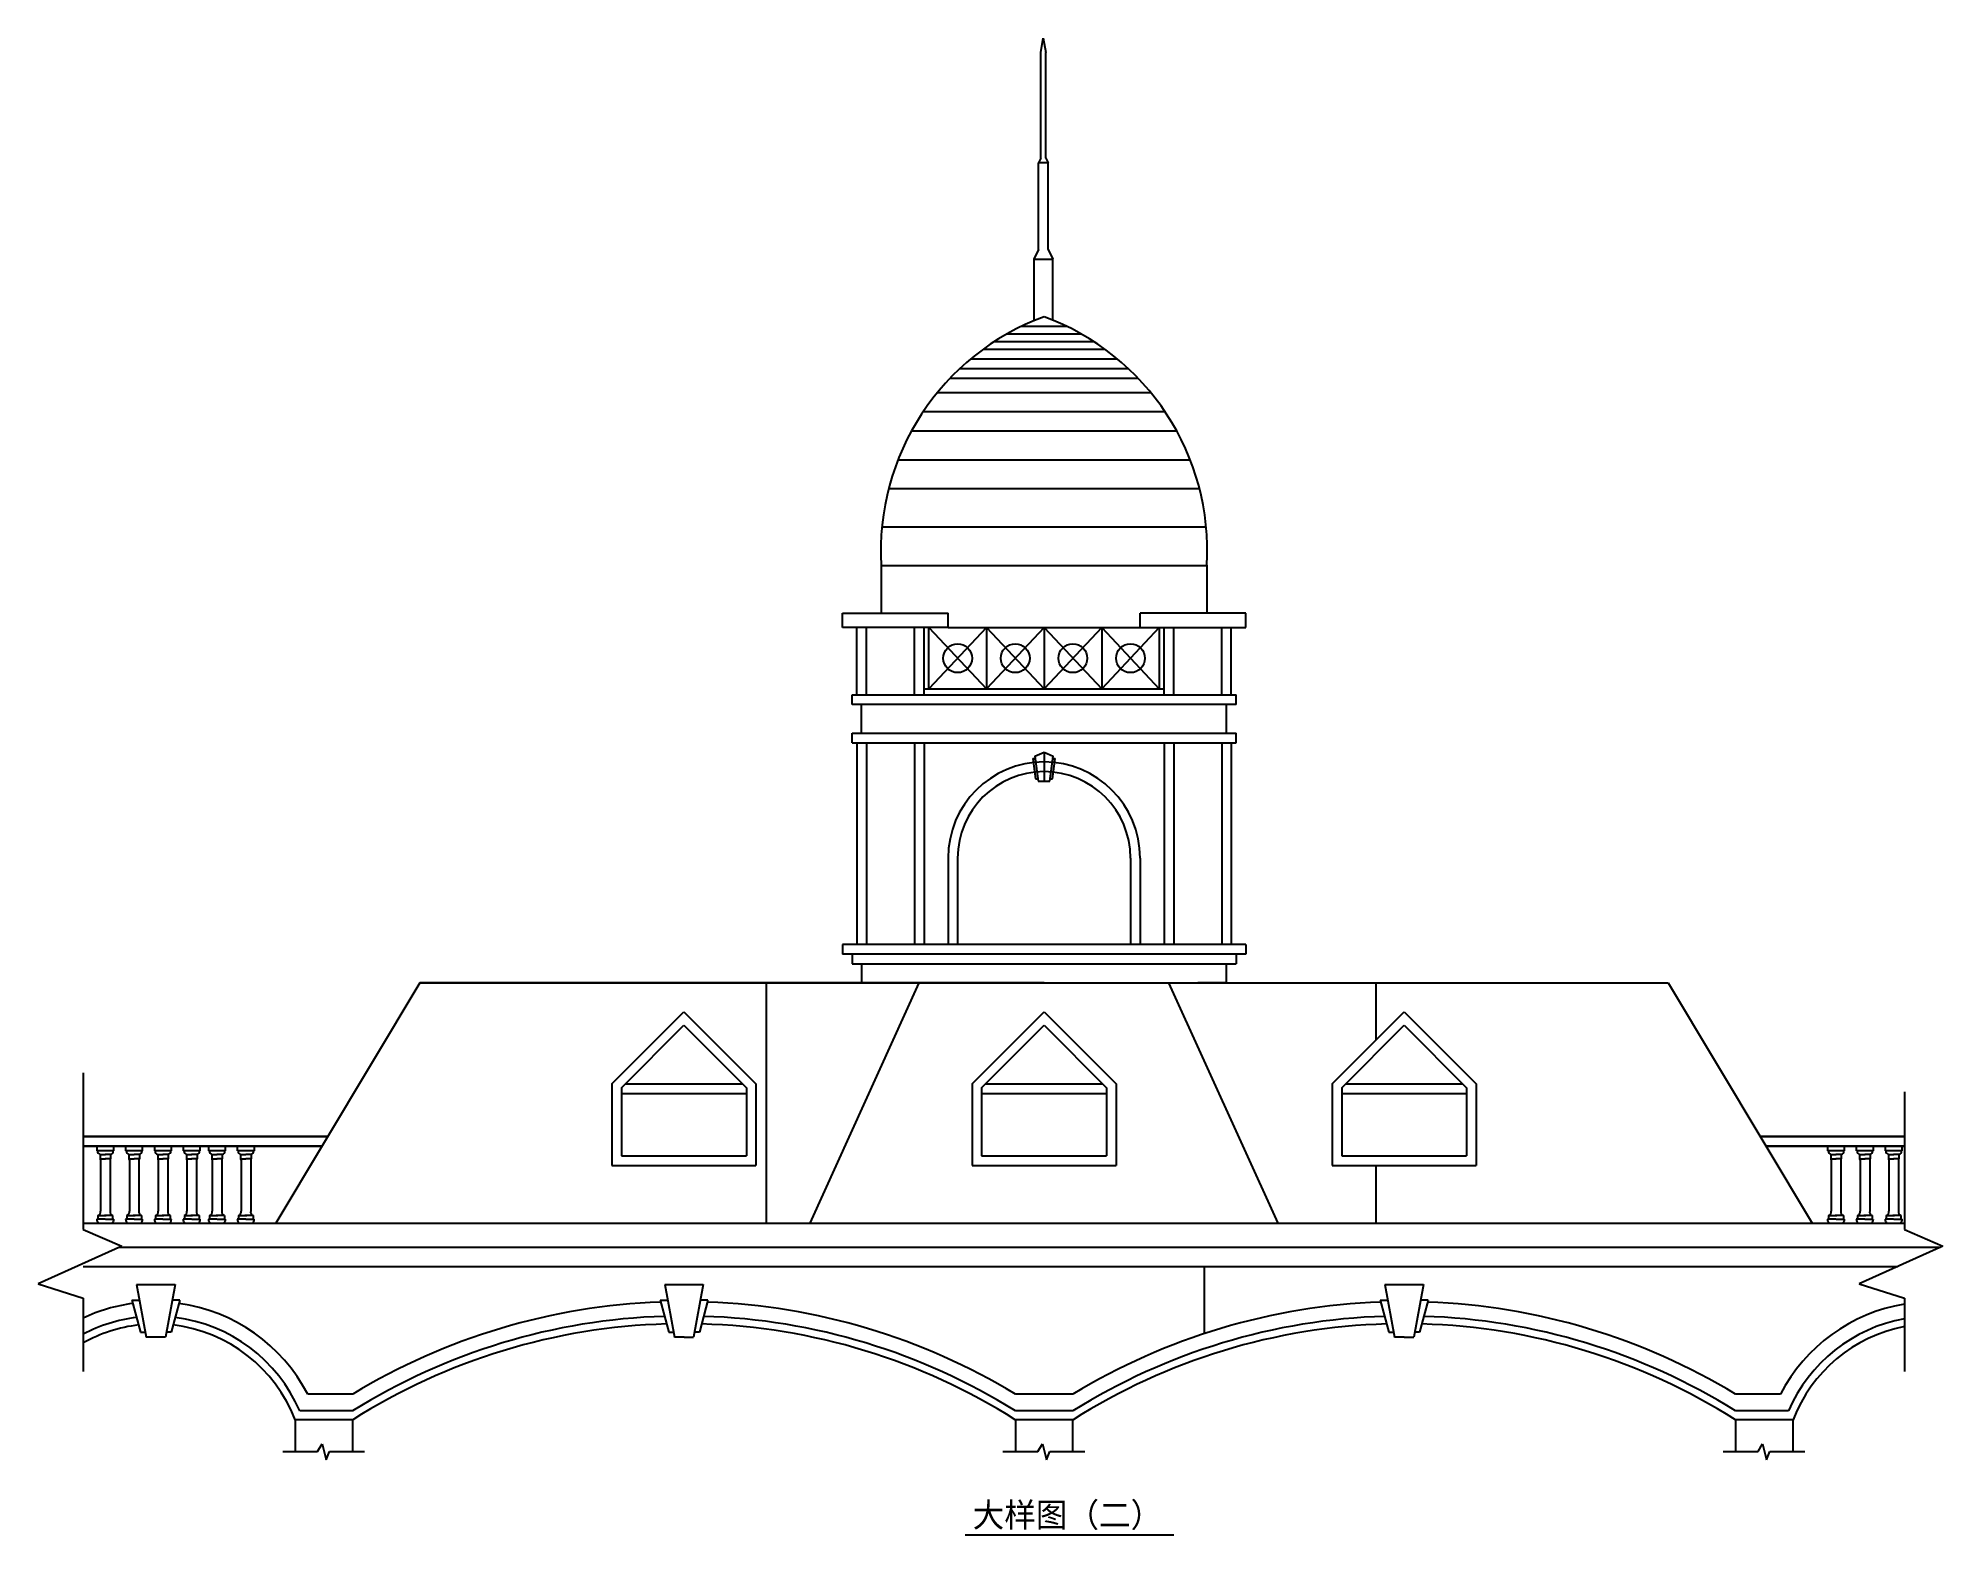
# Model space of a CAD drawing. Header units: metres. Extents: x 51 to 19887, y -717 to 14864.
import ezdxf

# ---------------------------------------------------------------- set-up
doc = ezdxf.new("R2010")
doc.units = ezdxf.units.M
for name, color, linetype in [('AXIS', 3, 'Continuous'), ('PUB_TEXT', 7, 'Continuous'), ('WALL', 4, 'Continuous'), ('填充', 6, 'Continuous'), ('屋面', 4, 'Continuous'), ('柱', 7, 'Continuous'), ('框架梁', 4, 'Continuous')]:
    doc.layers.add(name, color=color, linetype=linetype)

msp = doc.modelspace()

# ---------------------------------------------------------------- hatches: boundary and pattern name
at = {"layer": '填充'}
h = msp.add_hatch(dxfattribs=at)
h.set_pattern_fill('AR-B816', scale=30)
h.paths.add_polyline_path([(6532.51, 1706.33), (6527.58, 1724.39), (6606.74, 1724.39), (6576.27, 1890.46), (6777.25, 1890.46), (6777.25, 2078.1), (1276.75, 2078.1), (1276.75, 1890.46), (1477.73, 1890.46), (1447.26, 1724.39), (1526.42, 1724.39), (1517.5, 1691.77, -0.24), (2858.59, 747.07), (3326.75, 747.07, -0.13)])
h = msp.add_hatch(dxfattribs=at)
h.set_pattern_fill('AR-B816', scale=30)
h.paths.add_polyline_path([(14032.51, 1706.33), (14027.58, 1724.39), (14106.74, 1724.39), (14076.27, 1890.46), (14277.25, 1890.46), (14277.25, 2078.1), (6777.25, 2078.1), (6777.25, 1890.46), (6978.23, 1890.46), (6947.76, 1724.39), (7026.92, 1724.39), (7021.98, 1706.33, -0.13), (10227.75, 747.07), (10827.75, 747.07, -0.13)])
h = msp.add_hatch(dxfattribs=at)
h.set_pattern_fill('AR-B816', scale=30)
h.paths.add_polyline_path([(19535.99, 1691.77), (19527.08, 1724.39), (19606.24, 1724.39), (19575.77, 1890.46), (19776.75, 1890.46), (19776.75, 2078.1), (14277.25, 2078.1), (14277.25, 1890.46), (14478.23, 1890.46), (14447.76, 1724.39), (14526.92, 1724.39), (14521.98, 1706.33, -0.13), (17726.75, 747.07), (18194.9, 747.07, -0.24)])
at = {"layer": '屋面'}
h = msp.add_hatch(dxfattribs=at)
h.set_pattern_fill('AR-RSHKE', scale=50)
h.paths.add_polyline_path([(4026.75, 5028.52), (9226.75, 5028.52), (8089.25, 2528.52), (2526.75, 2528.52)])
h.paths.add_polyline_path([(6026.75, 3128.52), (7526.75, 3128.52), (7526.75, 3978.52), (6776.75, 4728.52), (6026.75, 3978.52)])
h = msp.add_hatch(dxfattribs=at)
h.set_pattern_fill('AR-RSHKE', scale=50)
h.paths.add_polyline_path([(11826.75, 5028.52), (9226.75, 5028.52), (8089.25, 2528.52), (12964.25, 2528.52)])
h.paths.add_polyline_path([(11276.75, 3128.52), (9776.75, 3128.52), (9776.75, 3978.52), (10526.75, 4728.52), (11276.75, 3978.52)])
h = msp.add_hatch(dxfattribs=at)
h.set_pattern_fill('AR-RSHKE', scale=50)
h.paths.add_polyline_path([(17026.75, 5028.52), (11826.75, 5028.52), (12964.25, 2528.52), (18526.75, 2528.52)])
h.paths.add_polyline_path([(15026.75, 3128.52), (13526.75, 3128.52), (13526.75, 3978.52), (14276.75, 4728.52), (15026.75, 3978.52)])

# ---------------------------------------------------------------- linework, layer by layer
for p, q in [((10493.55, 14714.2), (10518.55, 14864.2)), ((10493.55, 13614.2), (10493.55, 14714.2)), ((10518.55, 14864.2), (10543.55, 14714.2)), ((10518.55, 14864.2), (10518.55, 14864.2)), ((10543.55, 13614.2), (10543.55, 14714.2)), ((10493.55, 13614.2), (10468.55, 13564.2)), ((10568.55, 13564.2), (10468.55, 13564.2)), ((10468.55, 12664.2), (10468.55, 13564.2)), ((10543.55, 13614.2), (10568.55, 13564.2)), ((10568.55, 12664.2), (10568.55, 13564.2)), ((10468.55, 12664.2), (10418.55, 12564.2)), ((10418.55, 12564.2), (10418.55, 11920.79)), ((10418.55, 12564.2), (10618.55, 12564.2)), ((10568.55, 12664.2), (10618.55, 12564.2)), ((10618.55, 11927.76), (10618.55, 12564.2)), ((9526.75, 8728.52), (11526.75, 8728.52)), ((10410.08, 7364.03), (10434.35, 7364.03)), ((10410.08, 7364.03), (10438.88, 7151.52)), ((10430.75, 7388.03), (10526.75, 7429.52)), ((10430.75, 7388.03), (10466.75, 7127.52)), ((10526.75, 7429.52), (10622.75, 7388.03)), ((10526.75, 7429.52), (10526.75, 7127.52)), ((10586.75, 7127.52), (10622.75, 7388.03)), ((10614.62, 7151.52), (10643.42, 7364.03)), ((10619.15, 7364.03), (10643.42, 7364.03)), ((10438.88, 7151.52), (10463.15, 7151.52)), ((10590.35, 7151.52), (10614.62, 7151.52)), ((10466.75, 7127.52), (10586.75, 7127.52)), ((4026.75, 5028.52), (2526.75, 2528.52)), ((10526.75, 5028.52), (4026.75, 5028.52)), ((4026.75, 5028.52), (17026.75, 5028.52)), ((8089.25, 2528.52), (9226.75, 5028.52)), ((12964.25, 2528.52), (11826.75, 5028.52)), ((17026.75, 5028.52), (18526.75, 2528.52)), ((6026.75, 3978.52), (6776.75, 4728.52)), ((6126.75, 3937.1), (6776.75, 4587.1)), ((6776.75, 4728.52), (7526.75, 3978.52)), ((6776.75, 4587.1), (7426.75, 3937.1)), ((9776.75, 3978.52), (10526.75, 4728.52)), ((9876.75, 3937.1), (10526.75, 4587.1)), ((10526.75, 4728.52), (11276.75, 3978.52)), ((10526.75, 4587.1), (11176.75, 3937.1)), ((13526.75, 3978.52), (14276.75, 4728.52)), ((13626.75, 3937.1), (14276.75, 4587.1)), ((14276.75, 4728.52), (15026.75, 3978.52)), ((14276.75, 4587.1), (14926.75, 3937.1)), ((6026.75, 3978.52), (6026.75, 3128.52)), ((6168.17, 3978.52), (7385.33, 3978.52)), ((7526.75, 3978.52), (7526.75, 3128.52)), ((9776.75, 3978.52), (9776.75, 3128.52)), ((9918.17, 3978.52), (11135.33, 3978.52)), ((11276.75, 3978.52), (11276.75, 3128.52)), ((13526.75, 3978.52), (13526.75, 3128.52)), ((13668.17, 3978.52), (14885.33, 3978.52)), ((15026.75, 3978.52), (15026.75, 3128.52)), ((6126.75, 3937.1), (6126.75, 3228.52)), ((6126.75, 3878.52), (7426.75, 3878.52)), ((7426.75, 3937.1), (7426.75, 3228.52)), ((9876.75, 3937.1), (9876.75, 3228.52)), ((9876.75, 3878.52), (11176.75, 3878.52)), ((11176.75, 3937.1), (11176.75, 3228.52)), ((13626.75, 3937.1), (13626.75, 3228.52)), ((13626.75, 3878.52), (14926.75, 3878.52)), ((14926.75, 3937.1), (14926.75, 3228.52)), ((521.03, 3428.52), (3066.75, 3428.52)), ((17986.75, 3428.52), (19485.77, 3428.52)), ((521.03, 3328.52), (3006.75, 3328.52)), ((664.74, 3279.9), (664.74, 3327.89)), ((836.14, 3279.9), (664.74, 3279.9)), ((836.14, 3328.87), (665.72, 3328.87)), ((696.88, 3242.68), (696.88, 3198.97)), ((696.88, 3198.97), (752.71, 3198.97)), ((696.99, 3242.68), (752.71, 3242.68)), ((701.22, 3188.05), (701.22, 2654.1)), ((805.68, 3242.68), (749.95, 3242.68)), ((805.78, 3198.97), (749.95, 3198.97)), ((801.44, 3188.05), (801.44, 2654.1)), ((805.78, 3242.68), (805.78, 3198.97)), ((836.14, 3328.87), (836.14, 3279.9)), ((964.74, 3279.9), (964.74, 3327.89)), ((1136.14, 3279.9), (964.74, 3279.9)), ((1136.14, 3328.87), (965.72, 3328.87)), ((996.88, 3242.68), (996.88, 3198.97)), ((996.88, 3198.97), (1052.71, 3198.97)), ((996.99, 3242.68), (1052.71, 3242.68)), ((1001.22, 3188.05), (1001.22, 2654.1)), ((1105.68, 3242.68), (1049.95, 3242.68)), ((1105.78, 3198.97), (1049.95, 3198.97)), ((1101.44, 3188.05), (1101.44, 2654.1)), ((1105.78, 3242.68), (1105.78, 3198.97)), ((1136.14, 3328.87), (1136.14, 3279.9)), ((1264.74, 3279.9), (1264.74, 3327.89)), ((1436.14, 3279.9), (1264.74, 3279.9)), ((1436.14, 3328.87), (1265.72, 3328.87)), ((1296.88, 3242.68), (1296.88, 3198.97)), ((1296.88, 3198.97), (1352.71, 3198.97)), ((1296.99, 3242.68), (1352.71, 3242.68)), ((1301.22, 3188.05), (1301.22, 2654.1)), ((1405.68, 3242.68), (1349.95, 3242.68)), ((1405.78, 3198.97), (1349.95, 3198.97)), ((1401.44, 3188.05), (1401.44, 2654.1)), ((1405.78, 3242.68), (1405.78, 3198.97)), ((1436.14, 3328.87), (1436.14, 3279.9)), ((1564.74, 3279.9), (1564.74, 3327.89)), ((1736.14, 3279.9), (1564.74, 3279.9)), ((1736.14, 3328.87), (1565.72, 3328.87)), ((1596.88, 3242.68), (1596.88, 3198.97)), ((1596.88, 3198.97), (1652.71, 3198.97)), ((1596.99, 3242.68), (1652.71, 3242.68)), ((1601.22, 3188.05), (1601.22, 2654.1)), ((1705.68, 3242.68), (1649.95, 3242.68)), ((1705.78, 3198.97), (1649.95, 3198.97)), ((1701.44, 3188.05), (1701.44, 2654.1)), ((1705.78, 3242.68), (1705.78, 3198.97)), ((1736.14, 3328.87), (1736.14, 3279.9)), ((1827.84, 3279.9), (1827.84, 3327.89)), ((1999.24, 3279.9), (1827.84, 3279.9)), ((1999.24, 3328.87), (1828.82, 3328.87)), ((1859.98, 3242.68), (1859.98, 3198.97)), ((1859.98, 3198.97), (1915.81, 3198.97)), ((1860.09, 3242.68), (1915.81, 3242.68)), ((1864.32, 3188.05), (1864.32, 2654.1)), ((1968.78, 3242.68), (1913.05, 3242.68)), ((1968.88, 3198.97), (1913.05, 3198.97)), ((1964.54, 3188.05), (1964.54, 2654.1)), ((1968.88, 3242.68), (1968.88, 3198.97)), ((1999.24, 3328.87), (1999.24, 3279.9)), ((2127.84, 3279.9), (2127.84, 3327.89)), ((2299.24, 3279.9), (2127.84, 3279.9)), ((2299.24, 3328.87), (2128.82, 3328.87)), ((2159.98, 3242.68), (2159.98, 3198.97)), ((2159.98, 3198.97), (2215.81, 3198.97)), ((2160.09, 3242.68), (2215.81, 3242.68)), ((2164.32, 3188.05), (2164.32, 2654.1)), ((2268.78, 3242.68), (2213.05, 3242.68)), ((2268.88, 3198.97), (2213.05, 3198.97)), ((2264.54, 3188.05), (2264.54, 2654.1)), ((2268.88, 3242.68), (2268.88, 3198.97)), ((2299.24, 3328.87), (2299.24, 3279.9)), ((6126.75, 3228.52), (7426.75, 3228.52)), ((9876.75, 3228.52), (11176.75, 3228.52)), ((13626.75, 3228.52), (14926.75, 3228.52)), ((18046.75, 3328.52), (19485.77, 3328.52)), ((18687.76, 3279.9), (18687.76, 3327.89)), ((18859.16, 3279.9), (18687.76, 3279.9)), ((18859.16, 3328.87), (18688.74, 3328.87)), ((18719.9, 3242.68), (18719.9, 3198.97)), ((18719.9, 3198.97), (18775.73, 3198.97)), ((18720.01, 3242.68), (18775.73, 3242.68)), ((18724.24, 3188.05), (18724.24, 2654.1)), ((18828.7, 3242.68), (18772.97, 3242.68)), ((18828.8, 3198.97), (18772.97, 3198.97)), ((18824.46, 3188.05), (18824.46, 2654.1)), ((18828.8, 3242.68), (18828.8, 3198.97)), ((18859.16, 3328.87), (18859.16, 3279.9)), ((18987.76, 3279.9), (18987.76, 3327.89)), ((19159.16, 3279.9), (18987.76, 3279.9)), ((19159.16, 3328.87), (18988.74, 3328.87)), ((19019.9, 3242.68), (19019.9, 3198.97)), ((19019.9, 3198.97), (19075.73, 3198.97)), ((19020.01, 3242.68), (19075.73, 3242.68)), ((19024.24, 3188.05), (19024.24, 2654.1)), ((19128.7, 3242.68), (19072.97, 3242.68)), ((19128.8, 3198.97), (19072.97, 3198.97)), ((19124.46, 3188.05), (19124.46, 2654.1)), ((19128.8, 3242.68), (19128.8, 3198.97)), ((19159.16, 3328.87), (19159.16, 3279.9)), ((19287.76, 3279.9), (19287.76, 3327.89)), ((19459.16, 3279.9), (19287.76, 3279.9)), ((19459.16, 3328.87), (19288.74, 3328.87)), ((19319.9, 3242.68), (19319.9, 3198.97)), ((19319.9, 3198.97), (19375.73, 3198.97)), ((19320.01, 3242.68), (19375.73, 3242.68)), ((19324.24, 3188.05), (19324.24, 2654.1)), ((19428.7, 3242.68), (19372.97, 3242.68)), ((19428.8, 3198.97), (19372.97, 3198.97)), ((19424.46, 3188.05), (19424.46, 2654.1)), ((19428.8, 3242.68), (19428.8, 3198.97)), ((19459.16, 3328.87), (19459.16, 3279.9)), ((6026.75, 3128.52), (7526.75, 3128.52)), ((9776.75, 3128.52), (11276.75, 3128.52)), ((13526.75, 3128.52), (15026.75, 3128.52)), ((674.01, 2607.49), (760.08, 2607.49)), ((674.02, 2607.49), (674.02, 2568.13)), ((827.28, 2607.49), (741.21, 2607.49)), ((827.27, 2607.49), (827.27, 2568.13)), ((974.01, 2607.49), (1060.08, 2607.49)), ((974.02, 2607.49), (974.02, 2568.13)), ((1127.28, 2607.49), (1041.21, 2607.49)), ((1127.27, 2607.49), (1127.27, 2568.13)), ((1274.01, 2607.49), (1360.08, 2607.49)), ((1274.02, 2607.49), (1274.02, 2568.13)), ((1427.28, 2607.49), (1341.21, 2607.49)), ((1427.27, 2607.49), (1427.27, 2568.13)), ((1574.01, 2607.49), (1660.08, 2607.49)), ((1574.02, 2607.49), (1574.02, 2568.13)), ((1727.28, 2607.49), (1641.21, 2607.49)), ((1727.27, 2607.49), (1727.27, 2568.13)), ((1837.11, 2607.49), (1923.18, 2607.49)), ((1837.12, 2607.49), (1837.12, 2568.13)), ((1990.38, 2607.49), (1904.31, 2607.49)), ((1990.37, 2607.49), (1990.37, 2568.13)), ((2137.11, 2607.49), (2223.18, 2607.49)), ((2137.12, 2607.49), (2137.12, 2568.13)), ((2290.38, 2607.49), (2204.31, 2607.49)), ((2290.37, 2607.49), (2290.37, 2568.13)), ((18697.03, 2607.49), (18783.1, 2607.49)), ((18697.04, 2607.49), (18697.04, 2568.13)), ((18850.3, 2607.49), (18764.23, 2607.49)), ((18850.29, 2607.49), (18850.29, 2568.13)), ((18997.03, 2607.49), (19083.1, 2607.49)), ((18997.04, 2607.49), (18997.04, 2568.13)), ((19150.3, 2607.49), (19064.23, 2607.49)), ((19150.29, 2607.49), (19150.29, 2568.13)), ((19297.03, 2607.49), (19383.1, 2607.49)), ((19297.04, 2607.49), (19297.04, 2568.13)), ((19450.3, 2607.49), (19364.23, 2607.49)), ((19450.29, 2607.49), (19450.29, 2568.13)), ((521.03, 2528.52), (19485.77, 2528.52)), ((749.96, 2567.63), (661.94, 2567.63)), ((751.33, 2567.63), (839.35, 2567.63)), ((1049.96, 2567.63), (961.94, 2567.63)), ((1051.33, 2567.63), (1139.35, 2567.63)), ((1349.96, 2567.63), (1261.94, 2567.63)), ((1351.33, 2567.63), (1439.35, 2567.63)), ((1649.96, 2567.63), (1561.94, 2567.63)), ((1651.33, 2567.63), (1739.35, 2567.63)), ((1913.06, 2567.63), (1825.04, 2567.63)), ((1914.43, 2567.63), (2002.45, 2567.63)), ((2213.06, 2567.63), (2125.04, 2567.63)), ((2214.43, 2567.63), (2302.45, 2567.63)), ((18772.98, 2567.63), (18684.96, 2567.63)), ((18774.35, 2567.63), (18862.37, 2567.63)), ((19072.98, 2567.63), (18984.96, 2567.63)), ((19074.35, 2567.63), (19162.37, 2567.63)), ((19372.98, 2567.63), (19284.96, 2567.63)), ((19374.35, 2567.63), (19462.37, 2567.63)), ((899.25, 2278.52), (19862.04, 2278.52)), ((1075.77, 1890.46), (1176.75, 1340.06)), ((1075.77, 1890.46), (1477.73, 1890.46)), ((1477.73, 1890.46), (1376.75, 1340.06)), ((6576.27, 1890.46), (6978.23, 1890.46)), ((6576.27, 1890.46), (6677.25, 1340.06)), ((6978.23, 1890.46), (6877.25, 1340.06)), ((14076.27, 1890.46), (14478.23, 1890.46)), ((14076.27, 1890.46), (14177.25, 1340.06)), ((14478.23, 1890.46), (14377.25, 1340.06)), ((1027.08, 1724.39), (1117.21, 1394.62)), ((1027.08, 1724.39), (1104.47, 1724.39)), ((1526.42, 1724.39), (1436.29, 1394.62)), ((1526.42, 1724.39), (1449.03, 1724.39)), ((6527.58, 1724.39), (6617.71, 1394.62)), ((6527.58, 1724.39), (6604.97, 1724.39)), ((7026.92, 1724.39), (6936.78, 1394.62)), ((7026.92, 1724.39), (6949.53, 1724.39)), ((14027.58, 1724.39), (14117.71, 1394.62)), ((14027.58, 1724.39), (14104.97, 1724.39)), ((14526.92, 1724.39), (14436.78, 1394.62)), ((14526.92, 1724.39), (14449.53, 1724.39)), ((1117.21, 1394.62), (1168.6, 1394.62)), ((1436.29, 1394.62), (1384.89, 1394.62)), ((6617.71, 1394.62), (6669.1, 1394.62)), ((6936.78, 1394.62), (6885.39, 1394.62)), ((14117.71, 1394.62), (14169.1, 1394.62)), ((14436.78, 1394.62), (14385.39, 1394.62)), ((1376.75, 1340.06), (1176.75, 1340.06)), ((6777.25, 1340.06), (6677.25, 1340.06)), ((6777.25, 1340.06), (6877.25, 1340.06)), ((14277.25, 1340.06), (14177.25, 1340.06)), ((14277.25, 1340.06), (14377.25, 1340.06)), ((3326.75, 747.07), (2858.59, 747.07)), ((10827.75, 747.07), (10227.75, 747.07)), ((18194.9, 747.07), (17726.75, 747.07)), ((3326.75, 480.12), (2726.75, 480.12)), ((3326.75, 573.31), (2775.17, 573.31)), ((10827.75, 573.31), (10227.75, 573.31)), ((10827.75, 480.12), (10227.75, 480.12)), ((18278.33, 573.31), (17726.75, 573.31)), ((18326.75, 480.12), (17726.75, 480.12)), ((9704.45, -717.49), (11878.74, -717.49))]:
    msp.add_line(p, q)
for centre, radius, start, end in [((706.15, 3278.24), 36.73, 177.42, 255.55), ((687.75, 3189.03), 13.5, 355.87, 47.35), ((814.91, 3189.03), 13.5, 132.65, 184.13), ((796.51, 3278.24), 36.73, 284.45, 2.58), ((1006.15, 3278.24), 36.73, 177.42, 255.55), ((987.75, 3189.03), 13.5, 355.87, 47.35), ((1114.91, 3189.03), 13.5, 132.65, 184.13), ((1096.51, 3278.24), 36.73, 284.45, 2.58), ((1306.15, 3278.24), 36.73, 177.42, 255.55), ((1287.75, 3189.03), 13.5, 355.87, 47.35), ((1414.91, 3189.03), 13.5, 132.65, 184.13), ((1396.51, 3278.24), 36.73, 284.45, 2.58), ((1606.15, 3278.24), 36.73, 177.42, 255.55), ((1587.75, 3189.03), 13.5, 355.87, 47.35), ((1714.91, 3189.03), 13.5, 132.65, 184.13), ((1696.51, 3278.24), 36.73, 284.45, 2.58), ((1869.25, 3278.24), 36.73, 177.42, 255.55), ((1850.85, 3189.03), 13.5, 355.87, 47.35), ((1978.01, 3189.03), 13.5, 132.65, 184.13), ((1959.62, 3278.24), 36.73, 284.45, 2.58), ((2169.25, 3278.24), 36.73, 177.42, 255.55), ((2150.85, 3189.03), 13.5, 355.87, 47.35), ((2278.01, 3189.03), 13.5, 132.65, 184.13), ((2259.62, 3278.24), 36.73, 284.45, 2.58), ((18729.17, 3278.24), 36.73, 177.42, 255.55), ((18710.77, 3189.03), 13.5, 355.87, 47.35), ((18837.93, 3189.03), 13.5, 132.65, 184.13), ((18819.53, 3278.24), 36.73, 284.45, 2.58), ((19029.17, 3278.24), 36.73, 177.42, 255.55), ((19010.77, 3189.03), 13.5, 355.87, 47.35), ((19137.93, 3189.03), 13.5, 132.65, 184.13), ((19119.53, 3278.24), 36.73, 284.45, 2.58), ((19329.17, 3278.24), 36.73, 177.42, 255.55), ((19310.77, 3189.03), 13.5, 355.87, 47.35), ((19437.93, 3189.03), 13.5, 132.65, 184.13), ((19419.53, 3278.24), 36.73, 284.45, 2.58), ((660.28, 2646.87), 41.67, 289.52, 9.8), ((838.86, 2644.27), 38.52, 166.1, 252.19), ((960.28, 2646.87), 41.67, 289.52, 9.8), ((1138.86, 2644.27), 38.52, 166.1, 252.19), ((1260.28, 2646.87), 41.67, 289.52, 9.8), ((1438.86, 2644.27), 38.52, 166.1, 252.19), ((1560.28, 2646.87), 41.67, 289.52, 9.8), ((1738.86, 2644.27), 38.52, 166.1, 252.19), ((1823.39, 2646.87), 41.67, 289.52, 9.8), ((2001.96, 2644.27), 38.52, 166.1, 252.19), ((2123.39, 2646.87), 41.67, 289.52, 9.8), ((2301.96, 2644.27), 38.52, 166.1, 252.19), ((18683.3, 2646.87), 41.67, 289.52, 9.8), ((18861.88, 2644.27), 38.52, 166.1, 252.19), ((18983.3, 2646.87), 41.67, 289.52, 9.8), ((19161.88, 2644.27), 38.52, 166.1, 252.19), ((19283.3, 2646.87), 41.67, 289.52, 9.8), ((19461.88, 2644.27), 38.52, 166.1, 252.19), ((720.4, 2568.84), 58.48, 181.21, 223.59), ((777.97, 2569.94), 61.42, 317.6, 357.82), ((1020.4, 2568.84), 58.48, 181.21, 223.59), ((1077.97, 2569.94), 61.42, 317.6, 357.82), ((1320.4, 2568.84), 58.48, 181.21, 223.59), ((1377.97, 2569.94), 61.42, 317.6, 357.82), ((1620.4, 2568.84), 58.48, 181.21, 223.59), ((1677.97, 2569.94), 61.42, 317.6, 357.82), ((1883.51, 2568.84), 58.48, 181.21, 223.59), ((1941.08, 2569.94), 61.42, 317.6, 357.82), ((2183.51, 2568.84), 58.48, 181.21, 223.59), ((2241.08, 2569.94), 61.42, 317.6, 357.82), ((18743.43, 2568.84), 58.48, 181.21, 223.59), ((18801, 2569.94), 61.42, 317.6, 357.82), ((19043.43, 2568.84), 58.48, 181.21, 223.59), ((19101, 2569.94), 61.42, 317.6, 357.82), ((19343.43, 2568.84), 58.48, 181.21, 223.59), ((19401, 2569.94), 61.42, 317.6, 357.82), ((1276.75, -74.26), 1782.36, 97.76, 115.09), ((1276.75, -74.26), 1782.36, 27.44, 82.24), ((6770.48, -4925.28), 6635.88, 92.06, 121.26), ((6784.02, -4925.28), 6635.88, 58.74, 87.94), ((14270.43, -4921.54), 6632.14, 92.06, 121.27), ((14284.06, -4921.54), 6632.14, 58.73, 87.94), ((19776.75, -74.26), 1782.36, 99.4, 152.56), ((1276.75, -74.26), 1632.36, 97.07, 117.58), ((1276.75, -74.26), 1552.36, 96.64, 119.13), ((1276.75, -74.26), 1552.36, 20.92, 83.36), ((1276.75, -74.26), 1632.36, 23.37, 82.93), ((6772.3, -4945.51), 6506.09, 91.75, 121.98), ((6773.25, -4956.13), 6436.7, 91.59, 122.37), ((6781.25, -4956.13), 6436.7, 57.63, 88.41), ((6782.2, -4945.51), 6506.09, 58.02, 88.25), ((14272.26, -4941.9), 6502.48, 91.75, 121.99), ((14273.22, -4952.59), 6433.16, 91.59, 122.38), ((14281.27, -4952.59), 6433.16, 57.62, 88.41), ((14282.23, -4941.9), 6502.48, 58.01, 88.25), ((19776.75, -74.26), 1632.36, 100.27, 156.63), ((19776.75, -74.26), 1552.36, 100.8, 159.08)]:
    msp.add_arc(centre, radius, start, end)
at = {"layer": 'AXIS'}
for p, q in [((8831.17, 9378.52), (8831.17, 8878.52)), ((12222.32, 9378.52), (12222.32, 8878.52)), ((9326.75, 8088.52), (9326.75, 8728.52)), ((9326.75, 8728.52), (9926.75, 8088.52)), ((9926.75, 8728.52), (9326.75, 8088.52)), ((9926.75, 8728.52), (9926.75, 8088.52)), ((9926.75, 8728.52), (10526.75, 8088.52)), ((10526.75, 8728.52), (9926.75, 8088.52)), ((10526.75, 8728.52), (11126.75, 8088.52)), ((11126.75, 8728.52), (10526.75, 8088.52)), ((10526.75, 8728.52), (10526.75, 8088.52)), ((11126.75, 8728.52), (11726.75, 8088.52)), ((11726.75, 8728.52), (11126.75, 8088.52)), ((11126.75, 8728.52), (11126.75, 8088.52)), ((11726.75, 8728.52), (11726.75, 8088.52)), ((521.03, 4092.22), (521.03, 2461.63)), ((19485.77, 3895.18), (19485.77, 2461.63)), ((521.03, 2461.63), (922.12, 2289.71)), ((19485.77, 2461.63), (19886.86, 2289.71)), ((922.12, 2289.71), (50.77, 1896.87)), ((19886.86, 2289.71), (19015.51, 1896.87)), ((50.77, 1896.87), (521.03, 1748.23)), ((19015.51, 1896.87), (19485.77, 1748.23)), ((521.03, 1748.23), (521.03, 984.91)), ((19485.77, 1748.23), (19485.77, 984.91))]:
    msp.add_line(p, q, dxfattribs=at)
for centre in [(9626.75, 8408.52), (10226.75, 8408.52), (10826.75, 8408.52), (11426.75, 8408.52)]:
    msp.add_circle(centre, 150, dxfattribs=at)
for centre, start, end in [((11421.75, 9528.52), 110.18, 183.38), ((9631.75, 9528.52), 356.62, 69.82)]:
    msp.add_arc(centre, 2595, start, end, dxfattribs=at)
at = {"layer": 'WALL'}
for p, q in [((10009.49, 11705.57), (11044, 11705.57)), ((10141.23, 11785.57), (10912.27, 11785.57)), ((10293.83, 11865.57), (10759.67, 11865.57)), ((9764.7, 11525.57), (11288.8, 11525.57)), ((9893.22, 11625.57), (11160.27, 11625.57)), ((9549.68, 11325.57), (11503.81, 11325.57)), ((9651.09, 11425.57), (11402.4, 11425.57)), ((9416.45, 11175.57), (11637.05, 11175.57)), ((9267.67, 10975.57), (11785.83, 10975.57)), ((9146.03, 10775.57), (11907.46, 10775.57)), ((9005.74, 10475.57), (12047.76, 10475.57)), ((8908.71, 10175.57), (12144.78, 10175.57)), ((8838.54, 9775.57), (12214.96, 9775.57)), ((8831.26, 9375.57), (12222.24, 9375.57)), ((8426.75, 8878.52), (9526.75, 8878.52)), ((8426.75, 8728.52), (8426.75, 8878.52)), ((9526.75, 8728.52), (8426.75, 8728.52)), ((8576.75, 8028.52), (8576.75, 8728.52)), ((8676.75, 8028.52), (8676.75, 8728.52)), ((9176.75, 8028.52), (9176.75, 8728.52)), ((9276.75, 8028.52), (9276.75, 8728.52)), ((9526.75, 8728.52), (9526.75, 8878.52)), ((11526.75, 8728.52), (11526.75, 8878.52)), ((12626.75, 8878.52), (11526.75, 8878.52)), ((11526.75, 8728.52), (12626.75, 8728.52)), ((11776.75, 8028.52), (11776.75, 8728.52)), ((11876.75, 8028.52), (11876.75, 8728.52)), ((12376.75, 8028.52), (12376.75, 8728.52)), ((12476.75, 8028.52), (12476.75, 8728.52)), ((12626.75, 8728.52), (12626.75, 8878.52)), ((8526.75, 8028.52), (12526.75, 8028.52)), ((8526.75, 7928.52), (8526.75, 8028.52)), ((9276.75, 8088.52), (11776.75, 8088.52)), ((12526.75, 7928.52), (12526.75, 8028.52)), ((12526.75, 7928.52), (8526.75, 7928.52)), ((8626.75, 7628.52), (8626.75, 7928.52)), ((12426.75, 7628.52), (12426.75, 7928.52)), ((8526.75, 7628.52), (12526.75, 7628.52)), ((8526.75, 7528.52), (8526.75, 7628.52)), ((12526.75, 7528.52), (12526.75, 7628.52)), ((8526.75, 7528.52), (12526.75, 7528.52)), ((11776.75, 7528.52), (11776.75, 5428.52)), ((11876.75, 7528.52), (11876.75, 5428.52)), ((12376.75, 7528.52), (12376.75, 5428.52)), ((12476.75, 7528.52), (12476.75, 5428.52)), ((9526.75, 6328.52), (9526.75, 5428.52)), ((9626.75, 6328.52), (9626.75, 5428.52)), ((11426.75, 6328.52), (11426.75, 5428.52)), ((11526.75, 6328.52), (11526.75, 5428.52)), ((8426.75, 5428.52), (8426.75, 5328.52)), ((12461.56, 5428.52), (8426.75, 5428.52)), ((12626.75, 5428.52), (12426.75, 5428.52)), ((12626.75, 5428.52), (12626.75, 5328.52)), ((12626.75, 5328.52), (8426.75, 5328.52)), ((8526.75, 5328.52), (8526.75, 5228.52)), ((8526.75, 5228.52), (12526.75, 5228.52)), ((8626.75, 5228.52), (8626.75, 5028.52)), ((12426.75, 5028.52), (12426.75, 5228.52)), ((12526.75, 5328.52), (12526.75, 5228.52)), ((8626.75, 5028.52), (8926.75, 5028.52)), ((12426.75, 5028.52), (12126.75, 5028.52))]:
    msp.add_line(p, q, dxfattribs=at)
for radius in [1000, 900]:
    msp.add_arc((10526.75, 6328.52), radius, 0, 180, dxfattribs=at)
at = {"layer": '填充'}
for p, q in [((3066.75, 3428.52), (521.03, 3428.52)), ((19485.77, 3428.52), (17986.75, 3428.52)), ((3006.75, 3328.52), (521.03, 3328.52)), ((19485.77, 3328.52), (18046.75, 3328.52))]:
    msp.add_line(p, q, dxfattribs=at)
at = {"layer": '柱'}
for p, q in [((521.03, 2078.1), (19417.49, 2078.1)), ((2726.75, 480.12), (2726.75, 149.93)), ((3326.75, 149.93), (3326.75, 480.12)), ((10227.75, 480.12), (10227.75, 149.93)), ((10827.75, 149.93), (10827.75, 480.12)), ((17726.75, 480.12), (17726.75, 149.93)), ((18326.75, 149.93), (18326.75, 480.12)), ((2961.63, 149.93), (3009.47, 230.41)), ((3009.47, 230.41), (3049.33, 63.11)), ((10462.63, 149.93), (10510.46, 230.41)), ((10510.46, 230.41), (10550.33, 63.11)), ((17961.63, 149.93), (18009.47, 230.41)), ((18009.47, 230.41), (18049.33, 63.11)), ((2597.97, 149.93), (2961.63, 149.93)), ((3049.33, 63.11), (3085.4, 149.93)), ((3085.4, 149.93), (3450.23, 149.93)), ((10098.97, 149.93), (10462.63, 149.93)), ((10550.33, 63.11), (10586.4, 149.93)), ((10586.4, 149.93), (10951.22, 149.93)), ((17597.97, 149.93), (17961.63, 149.93)), ((18049.33, 63.11), (18085.4, 149.93)), ((18085.4, 149.93), (18450.23, 149.93))]:
    msp.add_line(p, q, dxfattribs=at)
at = {"layer": '框架梁'}
for p, q in [((8576.75, 7528.52), (8576.75, 5428.52)), ((8676.75, 7528.52), (8676.75, 5428.52)), ((9176.75, 7528.52), (9176.75, 5428.52)), ((9276.75, 7528.52), (9276.75, 5428.52))]:
    msp.add_line(p, q, dxfattribs=at)

# ---------------------------------------------------------------- texts
at = {"layer": 'PUB_TEXT'}
msp.add_text('大样图（二）', height=253, dxfattribs=at).set_placement((9783.43, -635.66))

doc.saveas('drawing.dxf')
